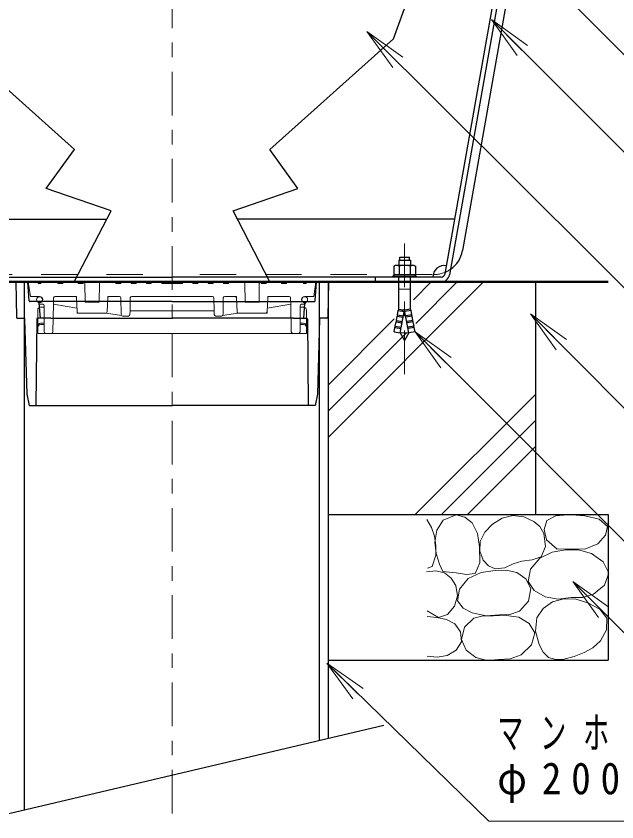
# Model space of a CAD drawing. Units: millimetres on the paper. Extents: x -385 to 0, y -5 to 267.
# Drawn here: x -238.3 to -196.9, y 54.9 to 110.3 of the extents above; entities that cross this region are included whole.
import ezdxf

# ---------------------------------------------------------------- set-up
doc = ezdxf.new("R2010")
doc.units = ezdxf.units.MM
doc.linetypes.add('USER1', pattern=[4.5, 2.5, -2])
doc.linetypes.add('USER2', pattern=[6, 3, -1, 1, -1])
doc.layers.add('LY_1', color=7, linetype='Continuous', lineweight=13)
doc.styles.add('ＭＳ ゴシック', font='')
doc.styles.get('ＭＳ ゴシック').set_extended_font_data('MS Gothic')

msp = doc.modelspace()

# ---------------------------------------------------------------- linework, layer by layer
at = {"layer": 'LY_1', "linetype": 'USER2'}
for p, q in [((-227.53, 55.458), (-227.53, 136.566)), ((-211.53, 85.653), (-211.53, 95.338))]:
    msp.add_line(p, q, dxfattribs=at)
at = {"layer": 'LY_1', "color": 3, "lineweight": 25}
for p, q in [((-202.968, 125.363), (-208.753, 92.559)), ((-202.653, 125.308), (-208.437, 92.503)), ((-246.971, 96.327), (-232.018, 96.327)), ((-208.088, 96.327), (-223.041, 96.327)), ((-246.031, 92.327), (-227.53, 92.327)), ((-209.028, 92.327), (-227.53, 92.327)), ((-213.53, 92.007), (-213.53, 92.327))]:
    msp.add_line(p, q, dxfattribs=at)
at = {"layer": 'LY_1', "color": 5, "lineweight": 25}
msp.add_line((-202.121, 124.966), (-207.553, 94.16), dxfattribs=at)
at = {"layer": 'LY_1', "color": 32, "lineweight": 25}
msp.add_line((-212.294, 108.73), (-207.733, 121.307), dxfattribs=at)
at = {"layer": 'LY_1'}
for p, q in [((-203.788, 107.564), (-205.557, 110.038)), ((-205.557, 110.038), (-203.081, 108.271)), ((-205.557, 110.038), (-203.435, 107.918)), ((-212.352, 106.749), (-214.127, 109.219)), ((-214.127, 109.219), (-211.647, 107.458)), ((-214.127, 109.219), (-212, 107.103)), ((-237.28, 91.007), (-237.43, 92.007)), ((-237.43, 92.007), (-233.628, 92.007)), ((-236.78, 92.007), (-236.75, 91.907)), ((-236.56, 91.907), (-236.53, 92.007)), ((-235.4, 91.907), (-235.43, 92.007)), ((-235.03, 92.007), (-235.06, 91.907)), ((-234, 91.907), (-234.03, 92.007)), ((-233.63, 92.007), (-233.66, 91.907)), ((-232.431, 92.007), (-233.628, 92.007)), ((-233.628, 92.007), (-233.53, 92.007)), ((-232.53, 92.007), (-232.431, 92.007)), ((-232.431, 92.007), (-227.53, 92.007)), ((-231.4, 91.907), (-231.43, 92.007)), ((-231.03, 92.007), (-231.06, 91.907)), ((-230.354, 91.907), (-230.384, 92.007)), ((-229.984, 92.007), (-230.014, 91.907)), ((-229.303, 91.907), (-229.333, 92.007)), ((-228.933, 92.007), (-228.963, 91.907)), ((-228.248, 91.907), (-228.278, 92.007)), ((-222.628, 92.007), (-227.53, 92.007)), ((-226.811, 91.907), (-226.781, 92.007)), ((-226.127, 92.007), (-226.097, 91.907)), ((-225.757, 91.907), (-225.727, 92.007)), ((-225.076, 92.007), (-225.046, 91.907)), ((-224.706, 91.907), (-224.676, 92.007)), ((-224.03, 92.007), (-224, 91.907)), ((-223.66, 91.907), (-223.63, 92.007)), ((-222.628, 92.007), (-221.431, 92.007)), ((-222.53, 92.007), (-222.628, 92.007)), ((-221.431, 92.007), (-221.53, 92.007)), ((-217.63, 92.007), (-221.431, 92.007)), ((-221.43, 92.007), (-221.4, 91.907)), ((-221.06, 91.907), (-221.03, 92.007)), ((-220.03, 92.007), (-220, 91.907)), ((-219.66, 91.907), (-219.63, 92.007)), ((-218.5, 91.907), (-218.53, 92.007)), ((-218.28, 92.007), (-218.31, 91.907)), ((-217.78, 91.007), (-217.63, 92.007)), ((-216.78, 81.337), (-206.109, 92.007)), ((-210.93, 90.779), (-209.701, 92.007)), ((-210.757, 89.155), (-207.905, 92.007)), ((-236.75, 91.907), (-236.56, 91.907)), ((-235.06, 91.907), (-235.4, 91.907)), ((-233.66, 91.907), (-234, 91.907)), ((-233.528, 91.909), (-233.51, 90.607)), ((-232.55, 90.607), (-232.531, 91.909)), ((-231.06, 91.907), (-231.4, 91.907)), ((-230.014, 91.907), (-230.354, 91.907)), ((-228.963, 91.907), (-229.303, 91.907)), ((-227.53, 91.907), (-228.248, 91.907)), ((-227.53, 91.907), (-226.811, 91.907)), ((-226.097, 91.907), (-225.757, 91.907)), ((-225.046, 91.907), (-224.706, 91.907)), ((-224, 91.907), (-223.66, 91.907)), ((-222.51, 90.607), (-222.528, 91.909)), ((-221.531, 91.909), (-221.55, 90.607)), ((-221.4, 91.907), (-221.06, 91.907)), ((-220, 91.907), (-219.66, 91.907)), ((-218.31, 91.907), (-218.5, 91.907)), ((-236.655, 91.007), (-237.28, 91.007)), ((-235.69, 90.48), (-235.682, 90.909)), ((-235.582, 91.007), (-234.205, 91.007)), ((-234.205, 91.007), (-234.11, 91.007)), ((-234.106, 90.912), (-234.11, 91.007)), ((-234.064, 89.951), (-234.106, 90.912)), ((-231.954, 90.912), (-231.996, 89.951)), ((-231.95, 91.007), (-231.954, 90.912)), ((-231.95, 91.007), (-231.854, 91.007)), ((-231.854, 91.007), (-231.148, 91.007)), ((-231.031, 89.756), (-231.048, 90.909)), ((-230.411, 90.909), (-230.424, 90.007)), ((-230.311, 91.007), (-228.414, 91.007)), ((-228.414, 91.007), (-227.53, 91.007)), ((-226.645, 91.007), (-227.53, 91.007)), ((-224.748, 91.007), (-226.645, 91.007)), ((-224.648, 90.909), (-224.635, 90.007)), ((-224.028, 89.756), (-224.011, 90.909)), ((-223.205, 91.007), (-223.911, 91.007)), ((-223.11, 91.007), (-223.205, 91.007)), ((-223.11, 91.007), (-223.106, 90.912)), ((-223.106, 90.912), (-223.064, 89.951)), ((-220.996, 89.951), (-220.954, 90.912)), ((-220.954, 90.912), (-220.95, 91.007)), ((-220.854, 91.007), (-220.95, 91.007)), ((-219.478, 91.007), (-220.854, 91.007)), ((-219.369, 90.48), (-219.378, 90.909)), ((-218.405, 91.007), (-217.78, 91.007)), ((-236.43, 90.467), (-236.655, 90.467)), ((-236.33, 90.267), (-236.33, 90.367)), ((-235.728, 88.566), (-235.69, 90.48)), ((-234.075, 90.207), (-235.69, 90.48)), ((-233.51, 90.607), (-232.55, 90.607)), ((-221.55, 90.607), (-222.51, 90.607)), ((-220.984, 90.207), (-219.369, 90.48)), ((-219.332, 88.566), (-219.369, 90.48)), ((-218.73, 90.267), (-218.73, 90.367)), ((-218.63, 90.467), (-218.405, 90.467)), ((-236.78, 88.967), (-236.78, 90.067)), ((-236.33, 90.267), (-236.58, 90.267)), ((-236.33, 89.167), (-236.33, 90.267)), ((-234.06, 89.855), (-234.064, 89.951)), ((-233.964, 89.855), (-234.06, 89.855)), ((-232.095, 89.855), (-233.964, 89.855)), ((-232.054, 89.864), (-231.001, 89.686)), ((-230.424, 90.007), (-230.428, 89.756)), ((-227.53, 90.007), (-230.424, 90.007)), ((-227.53, 90.007), (-224.635, 90.007)), ((-224.635, 90.007), (-224.631, 89.756)), ((-223.006, 89.864), (-224.058, 89.686)), ((-222.964, 89.855), (-221.095, 89.855)), ((-221.095, 89.855), (-221, 89.855)), ((-221, 89.855), (-220.996, 89.951)), ((-218.73, 90.267), (-218.48, 90.267)), ((-218.73, 89.167), (-218.73, 90.267)), ((-218.28, 88.967), (-218.28, 90.067)), ((-211.697, 90.011), (-211.611, 90.097)), ((-201.111, 87.332), (-202.872, 89.812)), ((-202.872, 89.812), (-200.402, 88.037)), ((-202.872, 89.812), (-200.757, 87.684)), ((-230.528, 89.657), (-230.931, 89.657)), ((-224.531, 89.657), (-224.128, 89.657)), ((-216.78, 84.929), (-212.249, 89.459)), ((-236.78, 88.967), (-236.78, 88.867)), ((-236.78, 88.867), (-236.78, 88.467)), ((-236.58, 89.167), (-236.33, 89.167)), ((-236.58, 89.067), (-236.33, 89.067)), ((-236.33, 89.167), (-236.33, 88.567)), ((-218.73, 89.167), (-218.73, 88.567)), ((-218.48, 89.167), (-218.73, 89.167)), ((-218.48, 89.067), (-218.73, 89.067)), ((-218.28, 88.967), (-218.28, 88.867)), ((-218.28, 88.867), (-218.28, 88.467)), ((-236.23, 88.467), (-236.78, 88.467)), ((-236.23, 88.467), (-235.828, 88.467)), ((-227.53, 88.467), (-235.828, 88.467)), ((-227.53, 88.467), (-219.232, 88.467)), ((-218.83, 88.467), (-219.232, 88.467)), ((-218.83, 88.467), (-218.28, 88.467)), ((-216.78, 83.133), (-211.405, 88.507)), ((-209.042, 86.091), (-210.81, 88.566)), ((-210.81, 88.566), (-208.335, 86.798)), ((-210.81, 88.566), (-208.688, 86.445)), ((-210.795, 76.007), (-202.53, 84.273)), ((-208.999, 76.007), (-202.53, 82.477)), ((-207.203, 76.007), (-202.53, 80.681)), ((-197.53, 76.007), (-210.03, 76.007)), ((-197.53, 76.007), (-197.53, 66.007)), ((-198.195, 68.939), (-199.963, 71.413)), ((-199.963, 71.413), (-197.488, 69.646)), ((-199.963, 71.413), (-197.841, 69.292)), ((-197.53, 66.007), (-210.03, 66.007)), ((-215.092, 63.332), (-216.892, 65.783)), ((-216.892, 65.783), (-214.394, 64.048)), ((-216.892, 65.783), (-214.743, 63.69))]:
    msp.add_line(p, q, dxfattribs=at)
at = {"layer": 'LY_1', "lineweight": 25}
for p, q in [((-211.862, 93.507), (-211.862, 93.707)), ((-211.862, 93.707), (-211.197, 93.707)), ((-211.197, 93.507), (-211.197, 93.707)), ((-212.179, 93.137), (-212.28, 93.079)), ((-212.28, 93.079), (-212.28, 92.487)), ((-210.88, 93.137), (-212.179, 93.137)), ((-211.93, 93.507), (-211.93, 93.132)), ((-211.93, 93.507), (-211.13, 93.507)), ((-211.905, 93.079), (-211.905, 92.487)), ((-211.155, 93.079), (-211.155, 92.487)), ((-211.13, 93.507), (-211.13, 93.132)), ((-210.88, 93.137), (-210.78, 93.079)), ((-210.78, 93.079), (-210.78, 92.487)), ((-238.28, 92.007), (-238.248, 89.572)), ((-237.46, 92.007), (-238.28, 92.007)), ((-237.68, 55.707), (-237.68, 92.007)), ((-237.362, 90.713), (-237.46, 92.007)), ((-227.53, 92.007), (-237.46, 92.007)), ((-227.53, 92.007), (-217.6, 92.007)), ((-217.697, 90.713), (-217.6, 92.007)), ((-217.6, 92.007), (-216.78, 92.007)), ((-217.38, 60.493), (-217.38, 92.007)), ((-216.78, 92.007), (-216.811, 89.572)), ((-216.78, 60.634), (-216.78, 92.007)), ((-212.38, 92.327), (-212.38, 92.387)), ((-210.68, 92.387), (-212.38, 92.387)), ((-210.68, 92.327), (-212.38, 92.327)), ((-212.33, 92.387), (-212.23, 92.487)), ((-210.78, 92.487), (-212.28, 92.487)), ((-211.93, 90.138), (-211.93, 92.322)), ((-211.13, 90.138), (-211.13, 92.322)), ((-210.73, 92.387), (-210.83, 92.487)), ((-210.68, 92.327), (-210.68, 92.387)), ((-202.53, 92.007), (-202.53, 76.007)), ((-227.53, 90.652), (-237.297, 90.652)), ((-236.586, 89.507), (-236.669, 90.538)), ((-227.53, 90.652), (-217.762, 90.652)), ((-218.474, 89.507), (-218.39, 90.538)), ((-212.026, 89.748), (-211.97, 90.043)), ((-211.97, 90.043), (-211.924, 90.137)), ((-211.97, 90.043), (-211.548, 89.974)), ((-211.93, 90.138), (-211.53, 90.072)), ((-211.827, 88.497), (-211.53, 90.072)), ((-211.13, 90.138), (-211.53, 90.072)), ((-211.232, 88.497), (-211.53, 90.072)), ((-211.089, 90.043), (-211.511, 89.974)), ((-211.089, 90.043), (-211.136, 90.137)), ((-211.033, 89.748), (-211.089, 90.043)), ((-238.183, 89.507), (-237.743, 89.507)), ((-237.678, 89.444), (-237.53, 84.289)), ((-236.847, 89.443), (-236.898, 83.507)), ((-235.883, 89.507), (-236.782, 89.507)), ((-235.883, 89.507), (-227.53, 89.507)), ((-219.176, 89.507), (-227.53, 89.507)), ((-219.176, 89.507), (-218.278, 89.507)), ((-218.212, 89.443), (-218.161, 83.507)), ((-217.381, 89.444), (-217.53, 84.289)), ((-216.876, 89.507), (-217.316, 89.507)), ((-212.175, 88.96), (-212.119, 89.256)), ((-212.119, 89.256), (-212.072, 89.349)), ((-212.119, 89.256), (-211.697, 89.186)), ((-212.101, 89.354), (-212.045, 89.65)), ((-212.101, 89.354), (-211.679, 89.285)), ((-212.045, 89.65), (-211.998, 89.743)), ((-212.045, 89.65), (-211.623, 89.58)), ((-212.026, 89.748), (-211.604, 89.679)), ((-211.033, 89.748), (-211.455, 89.679)), ((-211.014, 89.65), (-211.437, 89.58)), ((-210.959, 89.354), (-211.381, 89.285)), ((-210.94, 89.256), (-211.362, 89.186)), ((-211.014, 89.65), (-211.061, 89.743)), ((-210.959, 89.354), (-211.014, 89.65)), ((-210.94, 89.256), (-210.987, 89.349)), ((-210.884, 88.96), (-210.94, 89.256)), ((-212.25, 88.566), (-212.194, 88.862)), ((-212.194, 88.862), (-212.147, 88.956)), ((-212.194, 88.862), (-211.772, 88.792)), ((-212.175, 88.96), (-211.753, 88.891)), ((-210.884, 88.96), (-211.306, 88.891)), ((-210.866, 88.862), (-211.288, 88.792)), ((-210.866, 88.862), (-210.912, 88.956)), ((-210.81, 88.566), (-210.866, 88.862)), ((-212.25, 88.566), (-211.827, 88.497)), ((-211.827, 88.497), (-211.53, 87.976)), ((-211.232, 88.497), (-211.53, 87.976)), ((-210.81, 88.566), (-211.232, 88.497)), ((-237.53, 84.289), (-237.368, 83.507)), ((-217.53, 84.289), (-217.692, 83.507)), ((-237.368, 83.507), (-227.53, 83.507)), ((-217.692, 83.507), (-227.53, 83.507)), ((-216.78, 76.007), (-197.53, 76.007)), ((-197.53, 76.007), (-197.53, 66.007)), ((-216.78, 66.007), (-197.53, 66.007)), ((-241.197, 54.877), (-212.967, 61.533))]:
    msp.add_line(p, q, dxfattribs=at)
at = {"layer": 'LY_1', "lineweight": 50}
for p in [(-257.53, 92.007), (-197.53, 92.007)]:
    msp.add_line(p, (-227.53, 92.007), dxfattribs=at)
at = {"layer": 'LY_1', "color": 5, "linetype": 'USER1'}
for p in [(-245.537, 92.507), (-209.632, 92.507)]:
    msp.add_line(p, (-227.53, 92.507), dxfattribs=at)
at = {"layer": 'LY_1', "linetype": 'USER1'}
for p, q in [((-211.93, 91.507), (-211.13, 91.507)), ((-211.825, 88.507), (-211.234, 88.507))]:
    msp.add_line(p, q, dxfattribs=at)
at = {"layer": 'LY_1', "color": 4, "lineweight": 25}
for p, q in [((-237.743, 89.507), (-237.68, 89.507)), ((-237.68, 89.507), (-237.678, 89.444)), ((-217.38, 89.507), (-217.381, 89.444)), ((-217.316, 89.507), (-217.38, 89.507))]:
    msp.add_line(p, q, dxfattribs=at)
at = {"layer": 'LY_1'}
for points in [[(-216.565, 127.77), (-193.647, 104.852), (-163.192, 104.852)], [(-205.557, 110.038), (-193.836, 98.332), (-160.263, 98.332)], [(-214.127, 109.219), (-193.205, 88.415), (-168.625, 88.415)], [(-202.872, 89.812), (-193.147, 80.032), (-174.913, 80.032)], [(-210.81, 88.566), (-193.234, 70.991), (-168.525, 70.991)], [(-210, 75.665), (-209.69, 75.114), (-209.479, 74.525), (-209.381, 73.892), (-209.38, 73.212), (-209.628, 72.444), (-209.95, 72.32)], [(-209.975, 69.396), (-209.207, 68.925), (-208.573, 69.14), (-208.092, 69.718), (-207.897, 70.427), (-208.017, 71.13), (-208.325, 71.639), (-208.785, 71.998), (-209.395, 72.141), (-210.024, 72.072)], [(-199.963, 71.413), (-193.903, 65.354), (-186.821, 65.354)], [(-209.975, 66.274), (-209.298, 66.195), (-208.612, 66.323), (-207.985, 66.691), (-207.621, 67.265), (-207.68, 67.934), (-208.067, 68.504), (-208.648, 68.8), (-209.306, 68.925), (-209.975, 69)], [(-216.892, 65.783), (-205.744, 54.925), (-172.159, 54.925)]]:
    msp.add_lwpolyline(points, dxfattribs=at)
at = {"layer": 'LY_1', "color": 32, "lineweight": 25}
for points in [[(-234.262, 92.007), (-231.725, 96.892), (-236.186, 98.429), (-234.253, 101.105), (-242.766, 108.73)], [(-220.797, 92.007), (-223.335, 96.892), (-218.873, 98.429), (-220.807, 101.105), (-212.294, 108.73)]]:
    msp.add_lwpolyline(points, dxfattribs=at)
at = {"layer": 'LY_1'}
for points in [[(-208.909, 72.097), (-207.993, 71.998), (-207.275, 71.884), (-206.679, 71.948), (-206.346, 72.681), (-206.382, 73.782), (-206.513, 74.706), (-206.877, 75.442), (-207.377, 75.83), (-207.993, 75.987), (-208.885, 75.615), (-209.317, 74.927), (-209.454, 74.104), (-209.367, 73.329), (-209.132, 72.592)], [(-204.647, 72.345), (-204.073, 72.619), (-203.458, 72.815), (-202.744, 72.899), (-202.145, 73.113), (-201.832, 73.82), (-201.946, 74.699), (-202.231, 75.181), (-202.64, 75.541), (-203.329, 75.856), (-204.077, 75.938), (-204.82, 75.751), (-205.49, 75.343), (-206.014, 74.809), (-206.332, 74.153), (-206.365, 73.493), (-206.134, 72.865), (-205.768, 72.476), (-205.292, 72.27)], [(-200.063, 73.658), (-199.126, 73.634), (-198.23, 74.005), (-197.708, 74.582), (-197.561, 75.194), (-198.149, 75.688), (-199.122, 75.913), (-199.737, 75.975), (-200.336, 75.987), (-201.127, 75.92), (-201.748, 75.591), (-201.936, 74.972), (-201.773, 74.277), (-201.03, 73.633)], [(-200.063, 70.313), (-199.287, 70.3), (-198.527, 70.536), (-197.787, 71.158), (-197.486, 71.973), (-197.87, 72.763), (-198.676, 73.336), (-199.563, 73.579), (-200.46, 73.584), (-201.373, 73.433), (-202.219, 73.014), (-202.869, 72.264), (-203.037, 71.403), (-202.611, 70.78), (-201.872, 70.362), (-200.956, 70.192)], [(-204.994, 69.123), (-204.294, 69.132), (-203.631, 69.371), (-203.002, 70.058), (-202.839, 70.932), (-203.182, 71.581), (-203.805, 72.023), (-204.535, 72.188), (-205.292, 72.171), (-206.26, 72.032), (-207.15, 71.601), (-207.763, 70.872), (-207.893, 70.065), (-207.507, 69.579), (-206.877, 69.247), (-205.924, 69.039)], [(-200.584, 66.076), (-199.863, 66.249), (-199.171, 66.522), (-198.572, 66.851), (-198.056, 67.315), (-197.641, 68.079), (-197.61, 68.876), (-198.107, 69.512), (-198.923, 69.941), (-199.759, 70.183), (-200.578, 70.225), (-201.352, 70.015), (-202.008, 69.552), (-202.442, 68.9), (-202.528, 68.002), (-202.269, 67.067), (-202.007, 66.549), (-201.624, 66.175), (-201.121, 66.036)], [(-205.069, 66.05), (-204.274, 66.081), (-203.508, 66.372), (-202.795, 67.049), (-202.566, 67.884), (-202.963, 68.527), (-203.681, 68.949), (-204.542, 69.078), (-205.416, 69.048), (-206.119, 69.037), (-206.778, 68.875), (-207.408, 68.26), (-207.621, 67.413), (-207.295, 66.682), (-206.63, 66.174), (-205.854, 65.981)]]:
    msp.add_lwpolyline(points, close=True, dxfattribs=at)
for centre in [(-236.655, 90.787), (-218.405, 90.787)]:
    msp.add_circle(centre, 0.202, dxfattribs=at)
at = {"layer": 'LY_1', "color": 5, "lineweight": 25}
msp.add_arc((-209.522, 94.507), 2, 305.0904, 350, dxfattribs=at)
at = {"layer": 'LY_1', "lineweight": 25}
for centre, radius, start, end in [((-212.179, 92.459), 0.678, 66.1356, 90), ((-211.53, 91.896), 1.241, 72.4125, 107.5875), ((-210.88, 92.459), 0.678, 90, 113.8644), ((-237.297, 90.717), 0.0652, 184.2892, 270), ((-236.799, 90.522), 0.13, 7.0094, 90), ((-218.261, 90.522), 0.13, 90, 172.9906), ((-217.762, 90.717), 0.0652, 270, 355.7108), ((-238.183, 89.573), 0.0652, 180.7957, 270), ((-237.745, 89.44), 0.0672, 3.1814, 88.335), ((-236.782, 89.442), 0.0652, 90, 179.4271), ((-218.278, 89.442), 0.0652, 0.5729, 90), ((-217.314, 89.44), 0.0672, 91.665, 176.8186), ((-216.876, 89.573), 0.0652, 270, 359.2043)]:
    msp.add_arc(centre, radius, start, end, dxfattribs=at)
at = {"layer": 'LY_1', "color": 3, "lineweight": 25}
for centre, radius, start, end in [((-208.793, 92.327), 0.8, 80, 180), ((-209.028, 92.607), 0.28, 270, 350), ((-209.028, 92.607), 0.6, 270, 350)]:
    msp.add_arc(centre, radius, start, end, dxfattribs=at)
at = {"layer": 'LY_1', "color": 5, "linetype": 'USER1'}
msp.add_arc((-209.522, 94.507), 2, 270, 305.0904, dxfattribs=at)
at = {"layer": 'LY_1'}
for centre, radius, start, end in [((-233.628, 91.907), 0.1, 0.8185, 90), ((-233.628, 91.907), 0.1, 0.8185, 90), ((-232.431, 91.907), 0.1, 90, 179.1815), ((-222.628, 91.907), 0.1, 0.8185, 90), ((-221.431, 91.907), 0.1, 90, 179.1815), ((-221.431, 91.907), 0.1, 90, 179.1815), ((-236.655, 90.787), 0.22, 0, 90), ((-235.582, 90.907), 0.1, 90, 178.8723), ((-234.205, 90.907), 0.1, 2.485, 90), ((-231.854, 90.907), 0.1, 90, 177.515), ((-231.148, 90.907), 0.1, 0.8488, 90), ((-230.311, 90.907), 0.1, 90, 179.1512), ((-224.748, 90.907), 0.1, 0.8488, 90), ((-223.911, 90.907), 0.1, 90, 179.1512), ((-223.205, 90.907), 0.1, 2.485, 90), ((-220.854, 90.907), 0.1, 90, 177.515), ((-219.478, 90.907), 0.1, 1.1277, 90), ((-218.405, 90.787), 0.22, 90, 180), ((-236.655, 90.517), 0.05, 90, 180), ((-236.655, 90.517), 0.05, 180, 270), ((-236.655, 90.787), 0.22, 270, 0), ((-236.43, 90.367), 0.1, 0, 90), ((-218.63, 90.367), 0.1, 90, 180), ((-218.405, 90.787), 0.22, 180, 270), ((-218.405, 90.517), 0.05, 0, 90), ((-218.405, 90.517), 0.05, 270, 0), ((-236.58, 90.067), 0.2, 90, 180), ((-233.964, 89.955), 0.1, 182.485, 270), ((-232.095, 89.955), 0.1, 270, 294.6925), ((-232.095, 89.955), 0.1, 294.6925, 357.515), ((-230.931, 89.757), 0.1, 180.8488, 225.4244), ((-230.528, 89.757), 0.1, 270, 359.1512), ((-224.531, 89.757), 0.1, 180.8488, 270), ((-224.128, 89.757), 0.1, 314.5756, 359.1512), ((-222.964, 89.955), 0.1, 182.485, 245.3075), ((-222.964, 89.955), 0.1, 245.3075, 270), ((-221.095, 89.955), 0.1, 270, 357.515), ((-218.48, 90.067), 0.2, 0, 90), ((-230.931, 89.757), 0.1, 225.4244, 270), ((-224.128, 89.757), 0.1, 270, 314.5756), ((-236.58, 88.967), 0.2, 90, 180), ((-236.58, 88.867), 0.2, 90, 180), ((-218.48, 88.967), 0.2, 0, 90), ((-218.48, 88.867), 0.2, 0, 90), ((-236.23, 88.567), 0.1, 180, 270), ((-235.828, 88.567), 0.1, 270, 358.8723), ((-219.232, 88.567), 0.1, 181.1277, 270), ((-218.83, 88.567), 0.1, 270, 0)]:
    msp.add_arc(centre, radius, start, end, dxfattribs=at)

# ---------------------------------------------------------------- texts
at = {"layer": 'LY_1', "char_height": 2.199, "attachment_point": 4, "style": 'ＭＳ ゴシック'}
for s, insert in [('\\T1.64;\\W0.6;マンホール（別途）：', (-205.159, 60.875)), ('\\T1.5;\\W0.9;φ200～φ300程度', (-205.159, 57.575))]:
    msp.add_mtext(s, dxfattribs=dict(at, insert=insert))

doc.saveas('drawing.dxf')
